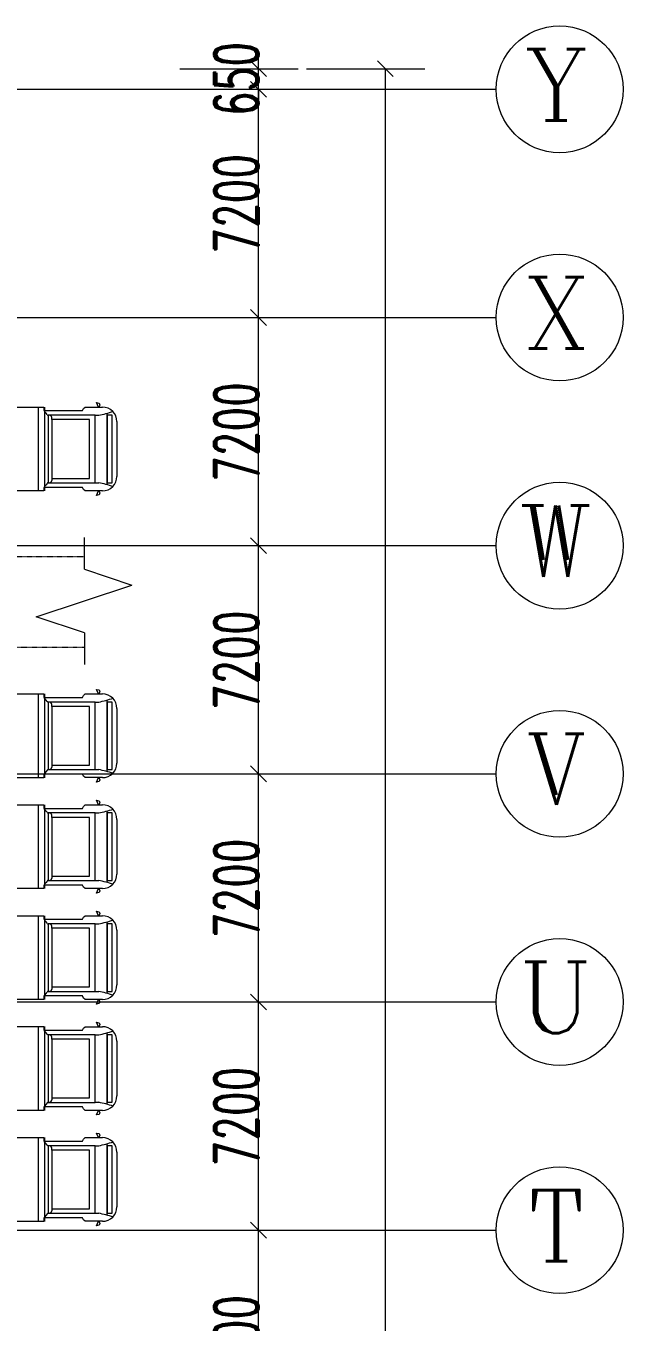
# Model space of a CAD drawing. Header units: millimetres. Extents: x -76632 to 443185, y -33181 to 192400.
# Drawn here: x 303965 to 322800, y 119500 to 160400 of the extents above; entities that cross this region are included whole.
import ezdxf

# ---------------------------------------------------------------- set-up
doc = ezdxf.new("R2010")
doc.units = ezdxf.units.MM
doc.linetypes.add('Dash', pattern=[6.35, 3.175, -3.175])
doc.linetypes.add('轴网线', pattern=[22.04, 18.38, -1.83, 0, -1.83])
doc.layers.get('0').update_dxf_attribs({"color": 8})
doc.layers.get('Defpoints').update_dxf_attribs({"color": 8})
for name, color, linetype, lineweight in [('A-ANNO-DIMS', 8, 'Continuous', 9), ('A-ANNO-NOTE', 8, 'Continuous', 5), ('A-DETL', 8, 'Continuous', 18), ('A-GENM', 8, 'Continuous', 5), ('S-GRID', 8, 'Continuous', 9), ('S-GRID-IDEN', 8, 'Continuous', 9)]:
    doc.layers.add(name, color=color, linetype=linetype, lineweight=lineweight)
doc.styles.add('RomanC', font='romanc__.ttf', dxfattribs={"height": 2250})
doc.styles.add('RomanD_4', font='romand__.ttf', dxfattribs={"width": 0.65, "height": 1400})
doc.dimstyles.new('第一_二道尺寸线', dxfattribs={"dimscale": 304.8, "dimtxt": 1405.004626, "dimasz": 1.64042, "dimexe": 4.10105, "dimexo": 0.0625, "dimgap": 0, "dimtad": 1, "dimdec": 0, "dimzin": 0, "dimdsep": 46, "dimtxsty": 'RomanD_4', "dimblk1": 'OBLIQUE', "dimblk2": 'OBLIQUE', "dimsah": 1, "dimcen": 0.09, "dimazin": 0, "dimtfac": 1, "dimtdec": 4, "dimtix": 1, "dimtmove": 0, "dimatfit": 3, "dimfxl": 8.2021, "dimfxlon": 1, "dimtvp": 1, "dimtolj": 1, "dimtzin": 0, "dimlwd": 18, "dimlwe": 18, "dimarcsym": 2})

# ---------------------------------------------------------------- blocks, each defined once
blk = doc.blocks.new('符号_剖断线 - 符号_剖断线-939021-LAY-1F-1_500-A')
at = {"layer": 'A-ANNO-NOTE', "color": 91, "lineweight": 18, "true_color": 0x77ff77}
for p, q in [((-1.992, 0), (-0.996, 3.038)), ((-0.996, 3.038), (1.004, -2.993)), ((-1.992, 0), (-3.992, 0)), ((2.008, 0), (4.008, 0)), ((2.008, 0), (1.004, -2.993))]:
    blk.add_line(p, q, dxfattribs=at)
blk = doc.blocks.new('X-AR-F3-00-W-003_HLP2_rvt-1-LAY-1F-1_500-A')
at = {"layer": 'A-DETL', "color": 254, "linetype": 'Dash', "lineweight": 5, "true_color": 0xdddddd}
for p, q in [((305800, 143650), (293100, 143650)), ((293100, 140800), (305800, 140800))]:
    blk.add_line(p, q, dxfattribs=at)
at = {"color": 8, "lineweight": 5, "true_color": 0x777777, "xscale": 500, "yscale": 500, "zscale": 500, "rotation": 89.9999999999999}
blk.add_blockref('符号_剖断线 - 符号_剖断线-939021-LAY-1F-1_500-A', (305811, 142250), dxfattribs=at)
blk = doc.blocks.new('机动车-大型货车 - LH-A-机动车-大型货车-1174524-LAY-1F-1_500-A')
at = {"layer": 'A-GENM'}
for p, q in [((-863, 4986), (863, 4986)), ((-1321, 4418), (-1321, 4527)), ((-1126, 4666), (1126, 4666)), ((1065, 4833), (-1065, 4833)), ((-1065, 4833), (-1065, 4678)), ((-1065, 4678), (1065, 4678)), ((1065, 4678), (1065, 4833)), ((1321, 4527), (1321, 4418)), ((-1464, 4336), (-1447, 4422)), ((-1321, 4403), (-1464, 4336)), ((-1447, 4422), (-1388, 4450)), ((-1388, 4450), (-1321, 4418)), ((-1321, 3982), (-1321, 4403)), ((-1065, 4298), (-1065, 4418)), ((1067, 4298), (-1065, 4298)), ((-1065, 4298), (-1065, 2814)), ((926, 4119), (-926, 4119)), ((-926, 4119), (-926, 2932)), ((926, 2932), (926, 4119)), ((1065, 4298), (1065, 4418)), ((1067, 2814), (1067, 4298)), ((1321, 4418), (1388, 4450)), ((1321, 4403), (1321, 3982)), ((1464, 4336), (1321, 4403)), ((1388, 4450), (1447, 4422)), ((1447, 4422), (1464, 4336)), ((-1274, 3935), (-1321, 3982)), ((-1210, 3904), (-1274, 3935)), ((-1210, 2684), (-1210, 3904)), ((1274, 3935), (1210, 3904)), ((1210, 3904), (1210, 2684)), ((1321, 3982), (1274, 3935)), ((-926, 2932), (-991, 2932)), ((-926, 2932), (926, 2932)), ((926, 2932), (991, 2932)), ((-1323, 2696), (1323, 2696)), ((-1323, 2684), (-1210, 2684)), ((-1323, -8197), (-1323, 2684)), ((-1323, 2503), (1323, 2503)), ((-1126, 2756), (-1186, 2696)), ((-1087, 2782), (-1126, 2756)), ((-1065, 2814), (1067, 2814)), ((1087, 2782), (1126, 2756)), ((1126, 2756), (1186, 2696)), ((1210, 2684), (1323, 2684)), ((1323, 2684), (1323, -8197)), ((1323, -8197), (-1323, -8197))]:
    blk.add_line(p, q, dxfattribs=at)
for centre, radius, start, end in [((-863, 4527), 458, 90, 180), ((863, 4527), 458, 360, 90), ((-4571, 3721), 3572, 11.033, 18.6917), ((4571, 3721), 3572, 161.3083, 168.967), ((-925, 2829), 141, 150, 186.2339), ((-991, 2867), 65, 90, 150), ((991, 2867), 65, 30, 90), ((925, 2829), 141, 353.7661, 30), ((-1094, 2810), 29.1, 282.5858, 7.4142), ((1094, 2810), 29.1, 172.5858, 257.4142)]:
    blk.add_arc(centre, radius, start, end, dxfattribs=at)
blk = doc.blocks.new('轴网 - 宽度系数 1_0-670626-LAY-1F-1_500-A')
at = {"layer": 'S-GRID-IDEN'}
blk.add_circle((0, 0), 4, dxfattribs=at)
blk = doc.blocks.new('_Oblique')
at = {"color": 0, "linetype": 'ByBlock', "lineweight": -2}
blk.add_line((-0.5, -0.5), (0.5, 0.5), dxfattribs=at)
blk = doc.blocks.new('*D1526')
at = {"layer": 'A-ANNO-DIMS', "color": 0, "lineweight": 18, "transparency": 16777216}
for p, q in [((308819.05, 122400), (312550, 122400)), ((311300, 115200), (311300, 122400)), ((308819.05, 115200), (312550, 115200))]:
    blk.add_line(p, q, dxfattribs=at)
at = {"layer": 'Defpoints', "color": 0, "transparency": 16777216}
for p in [(308800, 122400), (311300, 122400), (308800, 115200)]:
    blk.add_point(p, dxfattribs=at)
at = {"layer": 'A-ANNO-DIMS', "color": 0, "lineweight": 18, "transparency": 16777216, "xscale": 500.0000000000001, "yscale": 500.0000000000001, "zscale": 500.0000000000001}
for p, rotation in [((311300, 122400), 90), ((311300, 115200), 270)]:
    blk.add_blockref('_Oblique', p, dxfattribs=dict(at, rotation=rotation))
at = {"layer": 'A-ANNO-DIMS', "color": 0, "lineweight": 18, "transparency": 16777216, "insert": (310600, 118800), "char_height": 1400, "width": 3890.782, "attachment_point": 5, "rotation": 90, "style": 'RomanD_4'}
blk.add_mtext('\\A1;7200', dxfattribs=at)
blk = doc.blocks.new('*D1527')
at = {"layer": 'A-ANNO-DIMS', "color": 0, "lineweight": 18, "transparency": 16777216}
for p, q in [((308819.05, 129600), (312550, 129600)), ((311300, 122400), (311300, 129600)), ((308819.05, 122400), (312550, 122400))]:
    blk.add_line(p, q, dxfattribs=at)
at = {"layer": 'Defpoints', "color": 0, "transparency": 16777216}
for p in [(308800, 129600), (311300, 129600), (308800, 122400)]:
    blk.add_point(p, dxfattribs=at)
at = {"layer": 'A-ANNO-DIMS', "color": 0, "lineweight": 18, "transparency": 16777216, "xscale": 500.0000000000001, "yscale": 500.0000000000001, "zscale": 500.0000000000001}
for p, rotation in [((311300, 129600), 90), ((311300, 122400), 270)]:
    blk.add_blockref('_Oblique', p, dxfattribs=dict(at, rotation=rotation))
at = {"layer": 'A-ANNO-DIMS', "color": 0, "lineweight": 18, "transparency": 16777216, "insert": (310600, 126000), "char_height": 1400, "width": 3890.782, "attachment_point": 5, "rotation": 90, "style": 'RomanD_4'}
blk.add_mtext('\\A1;7200', dxfattribs=at)
blk = doc.blocks.new('*D1528')
at = {"layer": 'A-ANNO-DIMS', "color": 0, "lineweight": 18, "transparency": 16777216}
for p, q in [((308819.05, 136800), (312550, 136800)), ((311300, 129600), (311300, 136800)), ((308819.05, 129600), (312550, 129600))]:
    blk.add_line(p, q, dxfattribs=at)
at = {"layer": 'Defpoints', "color": 0, "transparency": 16777216}
for p in [(308800, 136800), (311300, 136800), (308800, 129600)]:
    blk.add_point(p, dxfattribs=at)
at = {"layer": 'A-ANNO-DIMS', "color": 0, "lineweight": 18, "transparency": 16777216, "xscale": 500.0000000000001, "yscale": 500.0000000000001, "zscale": 500.0000000000001}
for p, rotation in [((311300, 136800), 90), ((311300, 129600), 270)]:
    blk.add_blockref('_Oblique', p, dxfattribs=dict(at, rotation=rotation))
at = {"layer": 'A-ANNO-DIMS', "color": 0, "lineweight": 18, "transparency": 16777216, "insert": (310600, 133200), "char_height": 1400, "width": 3890.782, "attachment_point": 5, "rotation": 90, "style": 'RomanD_4'}
blk.add_mtext('\\A1;7200', dxfattribs=at)
blk = doc.blocks.new('*D1529')
at = {"layer": 'A-ANNO-DIMS', "color": 0, "lineweight": 18, "transparency": 16777216}
for p, q in [((308819.05, 144000), (312550, 144000)), ((311300, 136800), (311300, 144000)), ((308819.05, 136800), (312550, 136800))]:
    blk.add_line(p, q, dxfattribs=at)
at = {"layer": 'Defpoints', "color": 0, "transparency": 16777216}
for p in [(308800, 144000), (311300, 144000), (308800, 136800)]:
    blk.add_point(p, dxfattribs=at)
at = {"layer": 'A-ANNO-DIMS', "color": 0, "lineweight": 18, "transparency": 16777216, "xscale": 500.0000000000001, "yscale": 500.0000000000001, "zscale": 500.0000000000001}
for p, rotation in [((311300, 144000), 90), ((311300, 136800), 270)]:
    blk.add_blockref('_Oblique', p, dxfattribs=dict(at, rotation=rotation))
at = {"layer": 'A-ANNO-DIMS', "color": 0, "lineweight": 18, "transparency": 16777216, "insert": (310600, 140400), "char_height": 1400, "width": 3890.782, "attachment_point": 5, "rotation": 90, "style": 'RomanD_4'}
blk.add_mtext('\\A1;7200', dxfattribs=at)
blk = doc.blocks.new('*D1530')
at = {"layer": 'A-ANNO-DIMS', "color": 0, "lineweight": 18, "transparency": 16777216}
for p, q in [((308819.05, 151200), (312550, 151200)), ((311300, 144000), (311300, 151200)), ((308819.05, 144000), (312550, 144000))]:
    blk.add_line(p, q, dxfattribs=at)
at = {"layer": 'Defpoints', "color": 0, "transparency": 16777216}
for p in [(308800, 151200), (311300, 151200), (308800, 144000)]:
    blk.add_point(p, dxfattribs=at)
at = {"layer": 'A-ANNO-DIMS', "color": 0, "lineweight": 18, "transparency": 16777216, "xscale": 500.0000000000001, "yscale": 500.0000000000001, "zscale": 500.0000000000001}
for p, rotation in [((311300, 151200), 90), ((311300, 144000), 270)]:
    blk.add_blockref('_Oblique', p, dxfattribs=dict(at, rotation=rotation))
at = {"layer": 'A-ANNO-DIMS', "color": 0, "lineweight": 18, "transparency": 16777216, "insert": (310600, 147600), "char_height": 1400, "width": 3890.782, "attachment_point": 5, "rotation": 90, "style": 'RomanD_4'}
blk.add_mtext('\\A1;7200', dxfattribs=at)
blk = doc.blocks.new('*D1531')
at = {"layer": 'A-ANNO-DIMS', "color": 0, "lineweight": 18, "transparency": 16777216}
for p, q in [((308819.05, 158400), (312550, 158400)), ((311300, 151200), (311300, 158400)), ((308819.05, 151200), (312550, 151200))]:
    blk.add_line(p, q, dxfattribs=at)
at = {"layer": 'Defpoints', "color": 0, "transparency": 16777216}
for p in [(308800, 158400), (311300, 158400), (308800, 151200)]:
    blk.add_point(p, dxfattribs=at)
at = {"layer": 'A-ANNO-DIMS', "color": 0, "lineweight": 18, "transparency": 16777216, "xscale": 500.0000000000001, "yscale": 500.0000000000001, "zscale": 500.0000000000001}
for p, rotation in [((311300, 158400), 90), ((311300, 151200), 270)]:
    blk.add_blockref('_Oblique', p, dxfattribs=dict(at, rotation=rotation))
at = {"layer": 'A-ANNO-DIMS', "color": 0, "lineweight": 18, "transparency": 16777216, "insert": (310600, 154800), "char_height": 1400, "width": 3890.782, "attachment_point": 5, "rotation": 90, "style": 'RomanD_4'}
blk.add_mtext('\\A1;7200', dxfattribs=at)
blk = doc.blocks.new('*D1532')
at = {"layer": 'A-ANNO-DIMS', "color": 0, "lineweight": 18, "transparency": 16777216}
for p, q in [((311300, 159050), (311300, 159550)), ((308819.05, 159050), (312550, 159050)), ((311300, 158400), (311300, 159050)), ((308819.05, 158400), (312550, 158400)), ((311300, 158400), (311300, 157900))]:
    blk.add_line(p, q, dxfattribs=at)
at = {"layer": 'Defpoints', "color": 0, "transparency": 16777216}
for p in [(308800, 159050), (311300, 159050), (308800, 158400)]:
    blk.add_point(p, dxfattribs=at)
at = {"layer": 'A-ANNO-DIMS', "color": 0, "lineweight": 18, "transparency": 16777216, "xscale": 500.0000000000001, "yscale": 500.0000000000001, "zscale": 500.0000000000001}
for p, rotation in [((311300, 159050), 270), ((311300, 158400), 90)]:
    blk.add_blockref('_Oblique', p, dxfattribs=dict(at, rotation=rotation))
at = {"layer": 'A-ANNO-DIMS', "color": 0, "lineweight": 18, "transparency": 16777216, "insert": (310600, 158725), "char_height": 1400, "width": 2918.0865, "attachment_point": 5, "rotation": 90, "style": 'RomanD_4'}
blk.add_mtext('\\A1;650', dxfattribs=at)
blk = doc.blocks.new('*D1551')
at = {"layer": 'A-ANNO-DIMS', "color": 0, "lineweight": 18, "transparency": 16777216}
for p, q in [((312819.05, 159050), (316550, 159050)), ((315300, 159050), (315300, -650)), ((312819.05, -650), (316550, -650))]:
    blk.add_line(p, q, dxfattribs=at)
at = {"layer": 'Defpoints', "color": 0, "transparency": 16777216}
for p in [(312800, 159050), (312800, -650), (315300, -650)]:
    blk.add_point(p, dxfattribs=at)
at = {"layer": 'A-ANNO-DIMS', "color": 0, "lineweight": 18, "transparency": 16777216, "xscale": 500.0000000000001, "yscale": 500.0000000000001, "zscale": 500.0000000000001}
for p, rotation in [((315300, 159050), 90), ((315300, -650), 270)]:
    blk.add_blockref('_Oblique', p, dxfattribs=dict(at, rotation=rotation))
at = {"layer": 'A-ANNO-DIMS', "color": 0, "lineweight": 18, "transparency": 16777216, "insert": (314600, 79200), "char_height": 1400, "width": 5836.1731, "attachment_point": 5, "rotation": 90, "style": 'RomanD_4'}
blk.add_mtext('\\A1;159700', dxfattribs=at)

msp = doc.modelspace()

# ---------------------------------------------------------------- linework, layer by layer
at = {"layer": 'S-GRID', "linetype": '轴网线', "transparency": 33554687}
for p, q in [((-16000, 158400), (308800, 158400)), ((-16000, 151200), (308800, 151200)), ((-16000, 144000), (308800, 144000)), ((-16000, 136800), (308800, 136800)), ((-16000, 129600), (308800, 129600)), ((-16000, 122400), (308800, 122400))]:
    msp.add_line(p, q, dxfattribs=at)
at = {"layer": 'S-GRID', "transparency": 33554687}
for p, q in [((308800, 158400), (318800, 158400)), ((308800, 151200), (318800, 151200)), ((308800, 144000), (318800, 144000)), ((308800, 136800), (318800, 136800)), ((308800, 129600), (318800, 129600)), ((308800, 122400), (318800, 122400))]:
    msp.add_line(p, q, dxfattribs=at)

# ---------------------------------------------------------------- block references
at = {"lineweight": 5, "transparency": 33554687}
msp.add_blockref('X-AR-F3-00-W-003_HLP2_rvt-1-LAY-1F-1_500-A', (0, 0), dxfattribs=at)
at = {"layer": 'A-GENM', "transparency": 33554687, "rotation": 270}
for p in [(301850, 147050), (301850, 138000), (301850, 134500), (301850, 131000), (301850, 127500), (301850, 124000)]:
    msp.add_blockref('机动车-大型货车 - LH-A-机动车-大型货车-1174524-LAY-1F-1_500-A', p, dxfattribs=at)
at = {"layer": 'S-GRID-IDEN', "transparency": 33554687, "xscale": 499.9999999999995, "yscale": 499.9999999999995, "zscale": 499.9999999999995, "rotation": 270}
for p in [(320800, 158400), (320800, 151200), (320800, 144000), (320800, 136800), (320800, 129600), (320800, 122400)]:
    msp.add_blockref('轴网 - 宽度系数 1_0-670626-LAY-1F-1_500-A', p, dxfattribs=at)

# ---------------------------------------------------------------- texts
at = {"layer": 'S-GRID-IDEN', "transparency": 33554687, "char_height": 2250, "attachment_point": 1, "style": 'RomanC'}
for s, insert, width in [('\\fRomanC|b0|i0|c134|p2|;Y', (319681, 159667), 2685.653), ('\\fRomanC|b0|i0|c134|p2|;X', (319731, 152467), 2565.4), ('\\fRomanC|b0|i0|c134|p2|;W', (319516, 145267), 3086.497), ('\\fRomanC|b0|i0|c134|p2|;V', (319731, 138067), 2565.4), ('\\fRomanC|b0|i0|c134|p2|;U', (319516, 130867), 3086.497), ('\\fRomanC|b0|i0|c134|p2|;T', (319781, 123667), 2445.147)]:
    msp.add_mtext(s, dxfattribs=dict(at, insert=insert, width=width))

# ---------------------------------------------------------------- dimensions: what is measured, and where the dimension line sits
at = {"layer": 'A-ANNO-DIMS', "lineweight": 18, "transparency": 33554687}
for base, p1, p2, override, picture, middle in [((311300, 159050), (308800, 158400), (308800, 159050), {"dimpost": '<>', "dimfxl": 650}, '*D1532', (310600, 158725)), ((315300, -650), (312800, 159050), (312800, -650), {"dimpost": '<>', "dimfxl": 159700}, '*D1551', (314600, 79200)), ((311300, 158400), (308800, 151200), (308800, 158400), {"dimpost": '<>', "dimfxl": 7200}, '*D1531', (310600, 154800)), ((311300, 151200), (308800, 144000), (308800, 151200), {"dimpost": '<>', "dimfxl": 7200}, '*D1530', (310600, 147600)), ((311300, 144000), (308800, 136800), (308800, 144000), {"dimpost": '<>', "dimfxl": 7200}, '*D1529', (310600, 140400)), ((311300, 136800), (308800, 129600), (308800, 136800), {"dimpost": '<>', "dimfxl": 7200}, '*D1528', (310600, 133200)), ((311300, 129600), (308800, 122400), (308800, 129600), {"dimpost": '<>', "dimfxl": 7200}, '*D1527', (310600, 126000)), ((311300, 122400), (308800, 115200), (308800, 122400), {"dimpost": '<>', "dimfxl": 7200}, '*D1526', (310600, 118800))]:
    dim = msp.add_linear_dim(base=base, p1=p1, p2=p2, angle=90, dimstyle='第一_二道尺寸线', override=override, dxfattribs=at)
    dim.commit()
    dim.dimension.update_dxf_attribs({"geometry": picture, "text_midpoint": middle})

doc.saveas('drawing.dxf')
